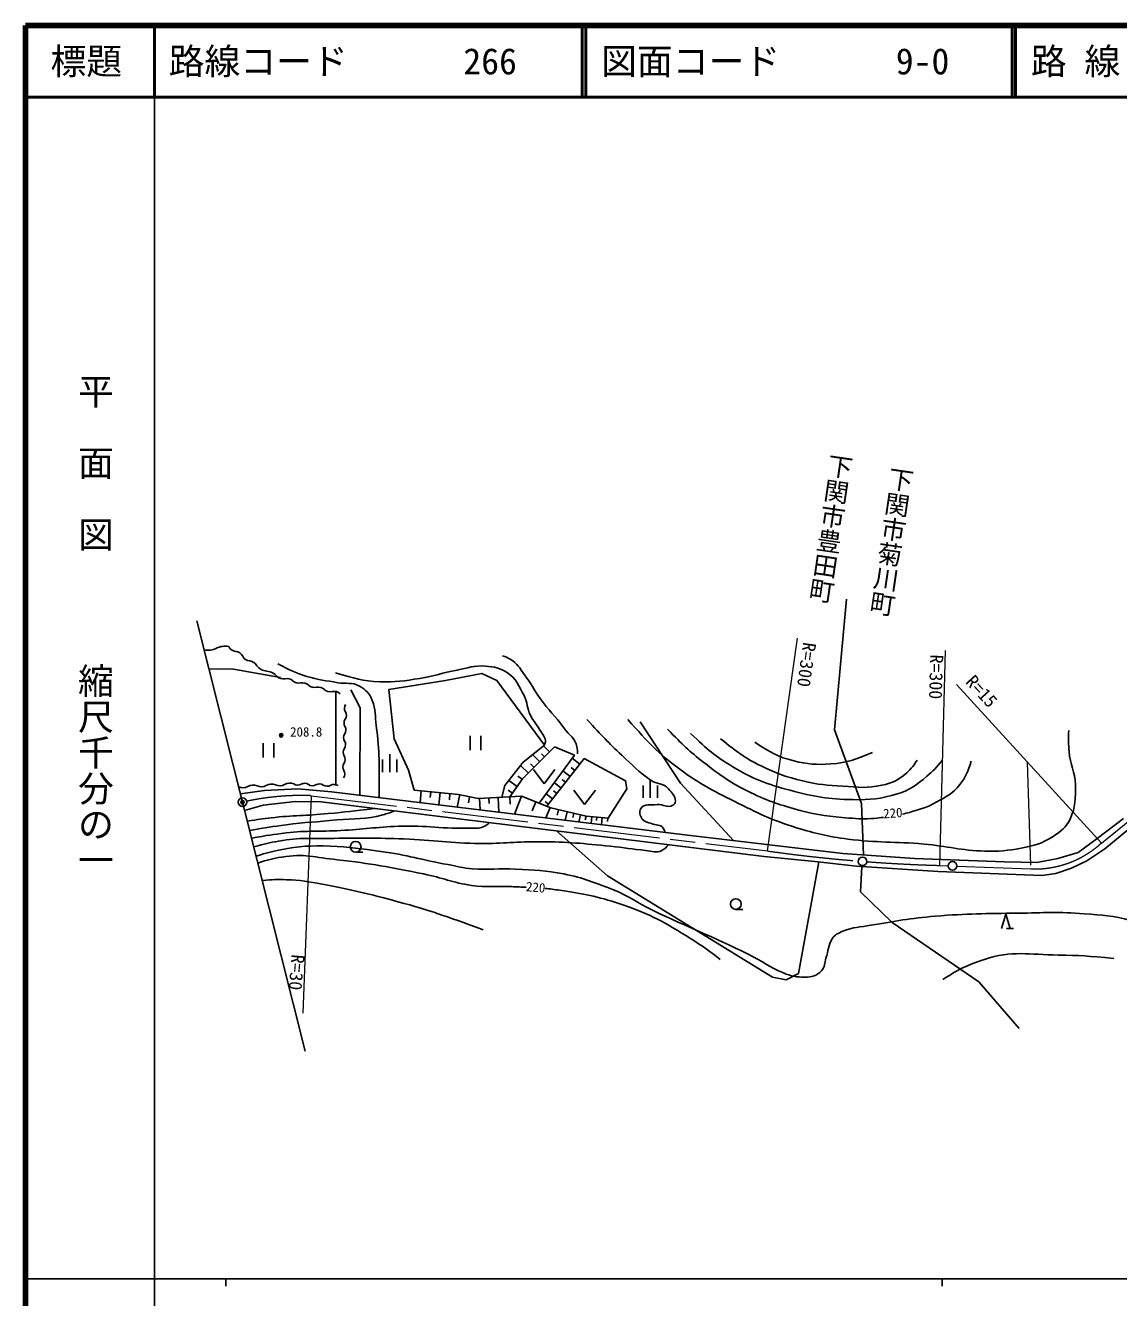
# Model space of a CAD drawing. Units: millimetres, scale not verified. Extents: x 40000 to 680000, y 20000 to 380000.
# Drawn here: x 40000 to 192626, y 202409 to 380000 of the extents above; entities that cross this region are included whole.
import ezdxf
from ezdxf.enums import TextEntityAlignment as Align

# ---------------------------------------------------------------- set-up
doc = ezdxf.new("R2010")
doc.units = ezdxf.units.MM
doc.header["$LTSCALE"] = 1000
doc.header["$PDMODE"] = 32
doc.header["$PDSIZE"] = 500
doc.linetypes.add('CHAIN', pattern=[18.5, 12, -1.5, 3.5, -1.5])
for name, color, linetype, lineweight in [('M-BGD', 7, 'Continuous', 25), ('M-BMK', 2, 'CHAIN', 13), ('M-BMK-SRVR', 3, 'Continuous', 25), ('M-STR-HTXT', 7, 'Continuous', 13), ('M-TTL', 2, 'Continuous', 140), ('M-TTL-BAND', 7, 'Continuous', 25), ('M-TTL-LINE', 7, 'Continuous', 50), ('M-TTL-TXT', 7, 'Continuous', 50)]:
    doc.layers.add(name, color=color, linetype=linetype, lineweight=lineweight)
doc.layers.add('M-BMK-HTXT', color=7, linetype='Continuous')
doc.layers.add('M-OTRS', color=6, linetype='Continuous')
doc.styles.add('@ＭＳ ゴシック', font='')
doc.styles.add('ＭＳ ゴシック', font='')
doc.styles.get('@ＭＳ ゴシック').set_extended_font_data('@MS Gothic')
doc.styles.get('ＭＳ ゴシック').set_extended_font_data('MS Gothic')

msp = doc.modelspace()

# ---------------------------------------------------------------- linework, layer by layer
at = {"layer": 'M-BGD'}
for p, q in [((79043, 236827), (63945, 296874)), ((83322, 286864), (83322, 273892)), ((102096, 280808), (102096, 278808)), ((103596, 278808), (103596, 280808)), ((73180, 279820), (73180, 277820)), ((74680, 277820), (74680, 279820)), ((109401, 274805), (113883, 279287)), ((113176, 278580), (112323, 279433)), ((89871, 275754), (89871, 277504)), ((90871, 275754), (90871, 278254)), ((91871, 275754), (91871, 277504)), ((111811, 277214), (110815, 278210)), ((112493, 277897), (112067, 278324)), ((112779, 270989), (118020, 277649)), ((117402, 276863), (116335, 277704)), ((110218, 275622), (109144, 276696)), ((111014, 276418), (110517, 276916)), ((110923, 276138), (112423, 274138)), ((112423, 274138), (113923, 276138)), ((116058, 275155), (115051, 275948)), ((116730, 276009), (116196, 276429)), ((108665, 273764), (107491, 274595)), ((107636, 272310), (109401, 274805)), ((109367, 274756), (108747, 275195)), ((114790, 273544), (113840, 274292)), ((115424, 274350), (114920, 274746)), ((126241, 272162), (126241, 273912)), ((127241, 272162), (127241, 274662)), ((128241, 272162), (128241, 273912)), ((70012, 272746), (73380, 273198)), ((73380, 273198), (78016, 273425)), ((78016, 273425), (82744, 273016)), ((82744, 273016), (132065, 267015)), ((94275, 273254), (100481, 272650)), ((95270, 273157), (95110, 271511)), ((96587, 273029), (96507, 272206)), ((97903, 272901), (97737, 271192)), ((99270, 272768), (99187, 271913)), ((100635, 272618), (100277, 270883)), ((100481, 272650), (103196, 272090)), ((102024, 272332), (101845, 271464)), ((103196, 272090), (109272, 272392)), ((103417, 272101), (103497, 270491)), ((104705, 272165), (104745, 271360)), ((105993, 272229), (106095, 270175)), ((108001, 272826), (107414, 273241)), ((107636, 272310), (107687, 271283)), ((109279, 272389), (108286, 269908)), ((109272, 272392), (113366, 270754)), ((113594, 272024), (112698, 272729)), ((114192, 272784), (113717, 273158)), ((116581, 273264), (118081, 271264)), ((118081, 271264), (119581, 273264)), ((73198, 271152), (70597, 270419)), ((77653, 271652), (73198, 271152)), ((81289, 271607), (77653, 271652)), ((130655, 265515), (81289, 271607)), ((111263, 271595), (110767, 270355)), ((113030, 271307), (112581, 271660)), ((113248, 270801), (112677, 269374)), ((113366, 270754), (118279, 269590)), ((114439, 270500), (114262, 269752)), ((115636, 270217), (115359, 269048)), ((116571, 269995), (116432, 269411)), ((117506, 269774), (117278, 268814)), ((118273, 269592), (118160, 269112)), ((118279, 269590), (121382, 269332)), ((119059, 269525), (118982, 268607)), ((119794, 269464), (119756, 269005)), ((120529, 269403), (120447, 268429)), ((121308, 269338), (121267, 268851)), ((189627, 266509), (193295, 269288)), ((195204, 268788), (190704, 265061)), ((132065, 267015), (154111, 264424)), ((186977, 264561), (189627, 266509)), ((143156, 263970), (130655, 265515)), ((190704, 265061), (188204, 263379)), ((86111, 264587), (87111, 264587)), ((150202, 263288), (143156, 263970)), ((156020, 262652), (150202, 263288)), ((154111, 264424), (164157, 263697)), ((164157, 263697), (176703, 263242)), ((176703, 263242), (181204, 263152)), ((181204, 263152), (184158, 263697)), ((184158, 263697), (186977, 264561)), ((188204, 263379), (186067, 262333)), ((167430, 261879), (156020, 262652)), ((181931, 261333), (167430, 261879)), ((183886, 261606), (181931, 261333)), ((186067, 262333), (183886, 261606)), ((139184, 256595), (140184, 256595)), ((176272, 253933), (176872, 255933)), ((176872, 255933), (177472, 253933)), ((177972, 253933), (176972, 253933))]:
    msp.add_line(p, q, dxfattribs=at)
for points in [[(154643, 299887), (152945, 281683), (156748, 271359), (157009, 264215)], [(65624, 290197), (69061, 290153), (75607, 288983)], [(94275, 273254), (93499, 276055), (91474, 280407), (90741, 287303), (98628, 288552), (103713, 289544), (105824, 288552), (112461, 279546), (109488, 277132), (106945, 273900), (106525, 272255)], [(85429, 287253), (86719, 284740), (86681, 272537)], [(125843, 282770), (131481, 274211), (138855, 266217)], [(113883, 279287), (116641, 278123), (111732, 271408)], [(118020, 277649), (123795, 274546), (123968, 273426), (121382, 269332)], [(114137, 267553), (121291, 261282), (144291, 247146), (146204, 246773), (147930, 247659), (150789, 263224)], [(156767, 262601), (156613, 259064), (161028, 254785), (173118, 246499), (178756, 239978)]]:
    msp.add_lwpolyline(points, dxfattribs=at)
for centre, radius in [((75707, 280908), 100), ((75707, 280908), 80), ((75707, 280908), 60), ((75707, 280908), 40), ((75707, 280908), 20), ((75707, 280908), 20), ((86111, 265337), 750), ((139184, 257345), 750)]:
    msp.add_circle(centre, radius, dxfattribs=at)
for centre, radius, start, end in [((65492, 295315), 2550, 258.07506, 297.5729), ((67852, 290794), 2550, 78.07506, 117.5729), ((69488, 293858), 1246, 207.13933, 263.9568), ((69226, 291380), 1246, 27.13933, 83.9568), ((71443, 292517), 1246, 207.13933, 263.9568), ((71180, 290039), 1246, 27.13933, 83.9568), ((73980, 292095), 2252, 221.32589, 263.38216), ((73461, 287620), 2252, 41.32589, 83.38216), ((75966, 289924), 1153, 225.08907, 284.19983), ((76532, 287689), 1153, 45.08907, 104.19983), ((78160, 289322), 1153, 225.08907, 284.19983), ((78725, 287086), 1153, 45.08907, 104.19983), ((80353, 288719), 1153, 225.08907, 284.19983), ((80919, 286484), 1153, 45.08907, 104.19983), ((82546, 288117), 1153, 225.08907, 284.19983), ((83112, 285882), 1153, 45.08907, 104.19983), ((85482, 284666), 947, 145.78876, 211.15619), ((83860, 283685), 947, 325.78876, 31.15619), ((85427, 282620), 947, 145.78876, 211.15619), ((85373, 280574), 947, 145.78876, 211.15619), ((83806, 281640), 947, 325.78876, 31.15619), ((85318, 278529), 947, 145.78876, 211.15619), ((83751, 279594), 947, 325.78876, 31.15619), ((83697, 277549), 947, 325.78876, 31.15619), ((85264, 276483), 947, 145.78876, 211.15619), ((83642, 275503), 947, 325.78876, 31.15619), ((70345, 275029), 1451, 246.76482, 299.33743), ((71767, 272500), 1451, 66.76482, 119.33743), ((72911, 275166), 1451, 246.76482, 299.33743), ((74333, 272637), 1451, 66.76482, 119.33743), ((75477, 275303), 1451, 246.76482, 299.33743), ((76899, 272774), 1451, 66.76482, 119.33743), ((78016, 274898), 961, 235.44824, 300.34073), ((78987, 273240), 961, 55.44824, 120.34073), ((80077, 274822), 961, 235.44824, 300.34073), ((81047, 273164), 961, 55.44824, 120.34073), ((82137, 274747), 961, 235.44824, 300.34073), ((83108, 273088), 961, 55.44824, 120.34073)]:
    msp.add_arc(centre, radius, start, end, dxfattribs=at)
for points, knots in [([(117073, 278307), (117102, 278716), (117057, 278902), (116988, 279276), (116761, 280510), (115919, 280917), (115177, 281929), (113953, 283599), (113073, 284385), (111850, 286057), (110945, 287294), (110614, 288109), (109702, 289342), (109010, 290278), (108699, 290967), (107680, 291532), (107288, 291750), (107105, 291855), (106628, 291995)], [0, 0, 0, 0, 1, 1, 1, 2, 2, 2, 3, 3, 3, 4, 4, 4, 5, 5, 5, 6, 6, 6, 6]), ([(89382, 272208), (89368, 276943), (89495, 278368), (88980, 282266), (88799, 283636), (88956, 284482), (88433, 285762), (88032, 286743), (87549, 287269), (86622, 287783), (85589, 288357), (84795, 288037), (83631, 288247), (81929, 288553), (80944, 288615), (79293, 289131), (77654, 289644), (77049, 289948), (75250, 290858)], [0, 0, 0, 0, 1, 1, 1, 2, 2, 2, 3, 3, 3, 4, 4, 4, 5, 5, 5, 6, 6, 6, 6]), ([(83294, 289637), (86006, 288823), (87020, 288482), (89486, 288373), (91663, 288277), (92889, 288525), (95045, 288836), (97115, 289136), (98209, 289649), (100268, 290016), (101805, 290289), (102671, 290692), (104227, 290563), (105477, 290460), (106242, 290308), (107301, 289637), (108605, 288810), (108898, 287801), (109618, 286436), (110142, 285442), (109978, 284692), (110502, 283698), (111086, 282592), (111640, 282105), (112229, 281003), (112399, 280684), (112608, 280521), (112608, 280160), (112608, 279913), (112569, 279779), (112461, 279546)], [0, 0, 0, 0, 1, 1, 1, 2, 2, 2, 3, 3, 3, 4, 4, 4, 5, 5, 5, 6, 6, 6, 7, 7, 7, 8, 8, 8, 9, 9, 9, 10, 10, 10, 10]), ([(129291, 267353), (129247, 267603), (129173, 267735), (129034, 267946), (128657, 268521), (128024, 268308), (127391, 268578), (126884, 268795), (126438, 268753), (126128, 269210), (125801, 269691), (125607, 270224), (125917, 270684), (126405, 271407), (127281, 271156), (128192, 271231), (129045, 271302), (129661, 270686), (130382, 271147), (130601, 271287), (130769, 271435), (130761, 271695), (130738, 272468), (130287, 272827), (129792, 273421), (129082, 274273), (128148, 274027), (127241, 274662), (125551, 275846), (124776, 276735), (123264, 278139), (121268, 279990), (120647, 280686), (118378, 283108)], [0, 0, 0, 0, 1, 1, 1, 2, 2, 2, 3, 3, 3, 4, 4, 4, 5, 5, 5, 6, 6, 6, 7, 7, 7, 8, 8, 8, 9, 9, 9, 10, 10, 10, 11, 11, 11, 11]), ([(124090, 283116), (127161, 279720), (128202, 278495), (131368, 276165), (134144, 274121), (135882, 273214), (138972, 271686), (142274, 270054), (144129, 269079), (147650, 268000), (150398, 267158), (151985, 266788), (154835, 266414), (158963, 265873), (161325, 266093), (165472, 265714), (168797, 265410), (170626, 264820), (173963, 264734), (175956, 264683), (177089, 264787), (179048, 265154), (180862, 265494), (181949, 265759), (183481, 266787), (184583, 267527), (185302, 268009), (185860, 269213), (186651, 270921), (186627, 272091), (186606, 273972), (186586, 275827), (185854, 276787), (185720, 278637), (185637, 279783), (185620, 280218), (185673, 281577)], [0, 0, 0, 0, 1, 1, 1, 2, 2, 2, 3, 3, 3, 4, 4, 4, 5, 5, 5, 6, 6, 6, 7, 7, 7, 8, 8, 8, 9, 9, 9, 10, 10, 10, 11, 11, 11, 12, 12, 12, 12]), ([(159802, 269441), (159409, 269396), (158989, 269354), (158521, 269307), (157142, 269168), (156356, 269244), (154975, 269353), (152290, 269566), (150761, 269713), (148163, 270426), (145401, 271184), (143831, 271639), (141259, 272899), (138535, 274233), (137113, 275225), (134727, 277098), (132606, 278762), (131874, 279479), (129642, 281763)], [0, 0, 0, 0, 1, 1, 1, 2, 2, 2, 3, 3, 3, 4, 4, 4, 5, 5, 5, 6, 6, 6, 6]), ([(132861, 281157), (135325, 278837), (136265, 278014), (138786, 276491), (141668, 274750), (143511, 274095), (146764, 273225), (150110, 272331), (152072, 271989), (155535, 271919), (157978, 271870), (159397, 272018), (161740, 272712), (163535, 273244), (164418, 273974), (165845, 275185), (166780, 275978), (167138, 276328), (168058, 277412)], [0, 0, 0, 0, 1, 1, 1, 2, 2, 2, 3, 3, 3, 4, 4, 4, 5, 5, 5, 6, 6, 6, 6]), ([(164492, 277424), (163866, 276468), (163559, 276081), (162766, 275418), (161716, 274540), (160932, 274214), (159594, 273925), (157509, 273475), (156263, 273645), (154135, 273785), (151934, 273930), (150678, 274000), (148537, 274532), (146187, 275116), (144876, 275561), (142705, 276631), (140325, 277805), (139477, 278505), (137060, 280410)], [0, 0, 0, 0, 1, 1, 1, 2, 2, 2, 3, 3, 3, 4, 4, 4, 5, 5, 5, 6, 6, 6, 6]), ([(141818, 279944), (144064, 278532), (144981, 277894), (147277, 277331), (149248, 276848), (150431, 276768), (152456, 276911), (154810, 277077), (155810, 277523), (158287, 278497)], [0, 0, 0, 0, 1, 1, 1, 2, 2, 2, 3, 3, 3, 3]), ([(172050, 277284), (171587, 275810), (171339, 275135), (170464, 274019), (169468, 272748), (168556, 272342), (167152, 271546), (165797, 270778), (164918, 270569), (163419, 270146), (163083, 270051), (162771, 269970), (162475, 269898)], [0, 0, 0, 0, 1, 1, 1, 2, 2, 2, 3, 3, 3, 4, 4, 4, 4]), ([(70975, 268917), (72571, 269170), (73013, 269218), (74323, 269378), (77418, 269757), (79180, 269670), (82284, 269968), (84809, 270210), (85633, 270304), (88738, 270687)], [0, 0, 0, 0, 1, 1, 1, 2, 2, 2, 3, 3, 3, 3]), ([(71304, 267607), (73727, 268039), (74395, 268142), (76387, 268409), (79139, 268779), (80701, 268802), (83463, 269083), (85982, 269340), (87479, 269080), (89907, 269799), (90547, 269989), (90805, 270045), (91528, 270343)], [0, 0, 0, 0, 1, 1, 1, 2, 2, 2, 3, 3, 3, 4, 4, 4, 4]), ([(71577, 266522), (73829, 266955), (74499, 267049), (76387, 267272), (79347, 267622), (81035, 267443), (84010, 267609), (87173, 267785), (88932, 268081), (92097, 268199), (96044, 268345), (98258, 267814), (102205, 267946), (102866, 267968), (103290, 267837), (103890, 268115), (104265, 268288), (104437, 268404), (104764, 268710)], [0, 0, 0, 0, 1, 1, 1, 2, 2, 2, 3, 3, 3, 4, 4, 4, 5, 5, 5, 6, 6, 6, 6]), ([(71877, 265330), (73470, 265792), (73996, 265884), (75376, 266135), (78326, 266672), (80044, 266472), (83042, 266514), (86875, 266569), (89024, 266560), (92855, 266430), (97022, 266288), (99342, 265844), (103511, 265798), (106786, 265762), (108617, 266068), (111892, 266051), (115733, 266031), (117882, 265787), (121706, 265419), (123619, 265235), (124675, 264984), (126591, 264829), (127477, 264758), (128092, 264393), (128866, 264829), (129275, 265060), (129484, 265237), (129770, 265625)], [0, 0, 0, 0, 1, 1, 1, 2, 2, 2, 3, 3, 3, 4, 4, 4, 5, 5, 5, 6, 6, 6, 7, 7, 7, 8, 8, 8, 9, 9, 9, 9]), ([(72206, 264020), (73758, 264523), (74276, 264633), (75629, 264914), (78278, 265463), (79833, 265518), (82536, 265419), (85312, 265317), (86860, 265084), (89612, 264703), (93316, 264190), (95326, 263525), (99004, 262850), (100318, 262609), (101041, 262360), (102374, 262260), (104736, 262084), (106074, 262364), (108439, 262218), (111079, 262055), (112586, 262078), (115177, 261544), (117970, 260969), (119475, 260358), (122127, 259312), (124351, 258435), (125405, 257528), (127560, 256490), (132733, 253999), (135762, 252881), (140911, 250341), (142865, 249377), (143818, 248542), (145839, 247730), (146943, 247286), (147639, 247120), (148829, 247140), (149798, 247156), (150484, 247317), (151146, 248025), (151647, 248560), (151547, 249097), (151777, 249793), (152123, 250841), (152060, 251538), (152620, 252489), (152986, 253110), (153470, 253265), (154136, 253542), (155581, 254144), (156510, 254125), (158053, 254384), (161543, 254970), (163497, 255359), (167024, 255648), (171536, 256017), (174080, 256010), (178606, 256069), (182209, 256116), (184241, 256300), (187830, 255985), (190379, 255761), (191851, 255748), (194316, 255058), (196000, 254587), (196646, 254361), (198528, 253542)], [0, 0, 0, 0, 1, 1, 1, 2, 2, 2, 3, 3, 3, 4, 4, 4, 5, 5, 5, 6, 6, 6, 7, 7, 7, 8, 8, 8, 9, 9, 9, 10, 10, 10, 11, 11, 11, 12, 12, 12, 13, 13, 13, 14, 14, 14, 15, 15, 15, 16, 16, 16, 17, 17, 17, 18, 18, 18, 19, 19, 19, 20, 20, 20, 21, 21, 21, 22, 22, 22, 22]), ([(72449, 263052), (73902, 263571), (74469, 263669), (75798, 263903), (78782, 264428), (80534, 263851), (83547, 263524), (88287, 263009), (90916, 262476), (95593, 261544), (98230, 261019), (99627, 260324), (102289, 259944), (104440, 259637), (105679, 259890), (107849, 259775), (108606, 259735), (109269, 259711), (109892, 259686)], [0, 0, 0, 0, 1, 1, 1, 2, 2, 2, 3, 3, 3, 4, 4, 4, 5, 5, 5, 6, 6, 6, 6]), ([(73055, 260643), (74619, 260768), (75111, 260776), (76429, 260744), (78402, 260696), (79502, 260474), (81441, 260112), (85607, 259335), (87925, 258787), (92013, 257669), (96740, 256377), (98338, 255772), (103932, 253753)], [0, 0, 0, 0, 1, 1, 1, 2, 2, 2, 3, 3, 3, 4, 4, 4, 4]), ([(112588, 259524), (113199, 259466), (113849, 259387), (114588, 259270), (117919, 258744), (119817, 258457), (123011, 257375), (126781, 256097), (128815, 255059), (132193, 252952), (134129, 251745), (134844, 251281), (136994, 249625)], [0, 0, 0, 0, 1, 1, 1, 2, 2, 2, 3, 3, 3, 4, 4, 4, 4]), ([(168077, 246803), (170434, 248332), (171494, 248828), (173889, 249625), (177720, 250899), (180171, 250273), (184208, 250215), (187240, 250171), (188324, 250105), (191957, 249751)], [0, 0, 0, 0, 1, 1, 1, 2, 2, 2, 3, 3, 3, 3])]:
    msp.add_open_spline(points, degree=3, knots=knots, dxfattribs=at)
msp.add_point((75707, 280908), dxfattribs=at)
at = {"layer": 'M-BMK'}
for p, q in [((79883, 272470), (143605, 264754)), ((190222, 265858), (195193, 269864)), ((167652, 262735), (168844, 262690)), ((170043, 262644), (180378, 262250))]:
    msp.add_line(p, q, dxfattribs=at)
for centre, radius, start, end in [((78508, 236195), 36301, 87.82816, 102.10333), ((173611, 477972), 215319, 261.98943, 265.38518), ((180898, 276062), 13822, 267.8429, 312.41909), ((173611, 477972), 215319, 265.70449, 268.41411)]:
    msp.add_arc(centre, radius, start, end, dxfattribs=at)
at = {"layer": 'M-BMK-SRVR'}
for centre in [(70311, 271558), (156885, 263304), (169444, 262667)]:
    msp.add_circle(centre, 600, dxfattribs=at)
at = {"layer": 'M-OTRS'}
msp.add_point((70311, 271558), dxfattribs=at)
at = {"layer": 'M-STR-HTXT'}
for p, q in [((143605, 264754), (147786, 294461)), ((167652, 262735), (168482, 292724)), ((190222, 265858), (169985, 288005)), ((180362, 262759), (179911, 277143)), ((79883, 272470), (78733, 242133))]:
    msp.add_line(p, q, dxfattribs=at)
at = {"layer": 'M-TTL'}
for p, q in [((40000, 380000), (40000, 20000)), ((680000, 380000), (40000, 380000))]:
    msp.add_line(p, q, dxfattribs=at)
at = {"layer": 'M-TTL-BAND'}
for p, q in [((58000, 370000), (58000, 20000)), ((40000, 205000), (579000, 205000)), ((68000, 205000), (68000, 204000)), ((168000, 205000), (168000, 204000))]:
    msp.add_line(p, q, dxfattribs=at)
at = {"layer": 'M-TTL-LINE'}
for p, q in [((58000, 380000), (58000, 370000)), ((117750, 380000), (117750, 370000)), ((118250, 380000), (118250, 370000)), ((177750, 380000), (177750, 370000)), ((178250, 380000), (178250, 370000)), ((40000, 370000), (680000, 370000))]:
    msp.add_line(p, q, dxfattribs=at)

# ---------------------------------------------------------------- texts
at = {"layer": 'M-BGD', "style": 'ＭＳ ゴシック'}
msp.add_text('208.8', height=1320, dxfattribs=at).set_placement((79201, 280324), align=Align.BOTTOM_CENTER)
for rotation, p in [(4.399, (161190, 269000)), (355.333, (111161, 258641))]:
    msp.add_text('220', height=1320, rotation=rotation, dxfattribs=at).set_placement(p, align=Align.BOTTOM_CENTER)
at = {"layer": 'M-BMK-HTXT', "style": '@ＭＳ ゴシック'}
for s, p in [('下関市豊田町', (150401, 310058)), ('下関市菊川町', (158883, 308224))]:
    msp.add_text(s, height=2566, rotation=261.596, dxfattribs=at).set_placement(p, align=Align.BOTTOM_CENTER)
at = {"layer": 'M-STR-HTXT', "style": 'ＭＳ ゴシック'}
for s, rotation, p in [('R=300', 261.989, (147623, 290959)), ('R=300', 268.414, (165698, 289098)), ('R=15', 312.419, (172429, 286067)), ('R=30', 265.247, (76416, 247927))]:
    msp.add_text(s, height=1833, rotation=rotation, dxfattribs=at).set_placement(p, align=Align.BOTTOM_CENTER)
at = {"layer": 'M-TTL-BAND', "style": '@ＭＳ ゴシック'}
for s, p in [('平  面  図', (49777, 306475)), ('縮尺千分の一', (49777, 261030))]:
    msp.add_text(s, height=3666, rotation=270, dxfattribs=at).set_placement(p, align=Align.MIDDLE_RIGHT)
at = {"layer": 'M-TTL-TXT', "style": 'ＭＳ ゴシック'}
msp.add_text('標題', height=3666, dxfattribs=at).set_placement((48500, 375000), align=Align.MIDDLE_CENTER)
for s, p in [('路線コード', (60000, 375000)), ('266', (101142, 375000)), ('図面コード', (120380, 375000)), ('9-0', (161521, 375000)), ('路 線 名', (180380, 375000))]:
    msp.add_text(s, height=3666, dxfattribs=at).set_placement(p, align=Align.MIDDLE_LEFT)

doc.saveas('drawing.dxf')
